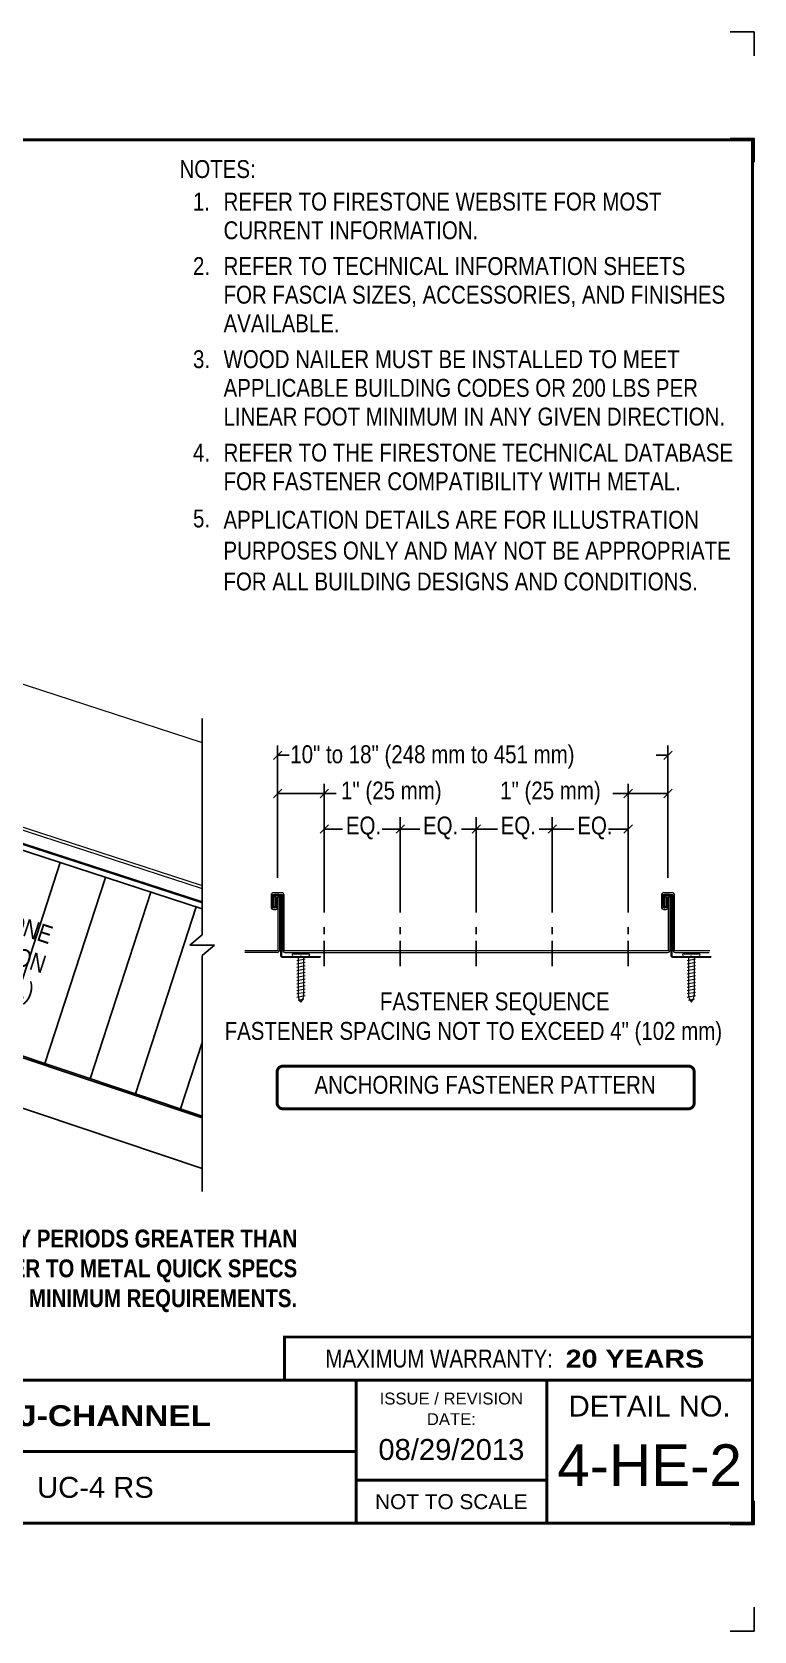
# Model space of a CAD drawing. Header units: inches. Extents: x 0 to 20, y 0 to 16.8.
# Drawn here: x 12.46 to 20.03, y 0 to 16.76 of the extents above; entities that cross this region are included whole.
import ezdxf
from ezdxf.enums import TextEntityAlignment as Align

# ---------------------------------------------------------------- set-up
doc = ezdxf.new("R2010")
doc.units = ezdxf.units.IN
doc.header["$MEASUREMENT"] = 0
doc.linetypes.add('HIDDEN', pattern=[0.375, 0.25, -0.125])
doc.layers.get('0').update_dxf_attribs({"linetype": 'CONTINUOUS'})
doc.layers.get('DEFPOINTS').update_dxf_attribs({"linetype": 'CONTINUOUS'})
doc.layers.add('FSBP-ACCESSORY-FIRESTONE', color=7, linetype='CONTINUOUS', lineweight=9)
doc.layers.add('FSBP-TRIMS', color=7, linetype='CONTINUOUS', lineweight=9)
for name, color, linetype in [('FSBP-ANNO-NOTE', 7, 'CONTINUOUS'), ('FSBP-INSULATION', 7, 'CONTINUOUS'), ('FSBP-MEMBRANE', 7, 'CONTINUOUS'), ('FSBP-SUBSTRATE-GENERIC', 9, 'CONTINUOUS'), ('FSBP-TTLB', 7, 'CONTINUOUS'), ('FSBP-TTLB-BORDER', 7, 'CONTINUOUS'), ('FSBP-TTLB-TEXT', 7, 'CONTINUOUS')]:
    doc.layers.add(name, color=color, linetype=linetype)
doc.styles.add('ARIAL', font='arial.ttf')
doc.styles.add('ARIAL_BOLD', font='')
doc.styles.add('ARIAL_NAR', font='ARIALN.TTF')
doc.styles.add('FSBP_ARIAL_NAR', font='ARIALN.TTF')
doc.styles.get('ARIAL_BOLD').set_extended_font_data('Arial Black')

# ---------------------------------------------------------------- blocks, each defined once
blk = doc.blocks.new('A$C486F1324')
at = {"layer": 'DEFPOINTS', "linetype": 'Continuous', "ltscale": 1.75}
for points in [[(20.031, 16.512), (20.031, 16.762), (19.781, 16.762)], [(20.031, 0.25), (20.031, 0), (19.781, 0)]]:
    blk.add_lwpolyline(points, dxfattribs=at)
at = {"layer": 'DEFPOINTS', "color": 1}
for points in [[(20.031, 15.396), (20.031, 15.646), (19.781, 15.646)], [(20.031, 1.365), (20.031, 1.115), (19.781, 1.115)]]:
    blk.add_lwpolyline(points, dxfattribs=at)
at = {"layer": 'FSBP-TTLB', "const_width": 0.0312}
blk.add_lwpolyline([(15.106, 2.631), (20.016, 2.631), (20.016, 3.082), (15.106, 3.082)], close=True, dxfattribs=at)
for points in [[(0.016, 2.631), (0.016, 1.131), (20.016, 1.131), (20.016, 2.631), (0.016, 2.631)], [(15.856, 2.631), (15.856, 1.131)], [(17.857, 2.631), (17.857, 1.131)], [(20.016, 2.631), (20.016, 1.131)], [(4.841, 1.881), (15.856, 1.881)], [(15.856, 1.582), (17.857, 1.582)]]:
    blk.add_lwpolyline(points, dxfattribs=at)
at = {"layer": 'FSBP-TTLB-BORDER', "const_width": 0.0312}
blk.add_lwpolyline([(20.016, 2.631), (20.016, 15.631), (0.016, 15.631), (0.016, 2.631)], dxfattribs=at)
at = {"layer": 'FSBP-TTLB-TEXT', "style": 'ARIAL_NAR'}
blk.add_text('MAXIMUM WARRANTY:', height=0.1875, dxfattribs=at).set_placement((17.921, 2.856), align=Align.MIDDLE_RIGHT)
at = {"layer": 'FSBP-TTLB-TEXT', "style": 'ARIAL'}
for s, height, p in [('ISSUE / REVISION', 0.125, (16.856, 2.437)), ('DETAIL NO.', 0.2188, (18.936, 2.358)), ('DATE:', 0.125, (16.856, 2.221)), ('NOT TO SCALE', 0.15625, (16.856, 1.356))]:
    blk.add_text(s, height=height, dxfattribs=at).set_placement(p, align=Align.MIDDLE_CENTER)
at = {"layer": 'FSBP-TTLB-TEXT'}
for tag, height, style, p in [('MAXIMUM_WARRANTY', 0.188, 'ARIAL_BOLD', (18.055, 2.855)), ('ACCPT_SYSTEMS', 0.219, 'ARIAL', (12.51, 1.506))]:
    blk.add_attdef(tag, text='', height=height, dxfattribs=dict(at, style=style)).set_placement(p, align=Align.MIDDLE_LEFT)
for tag, height, style, p in [('DETAIL_DESCP_LINE_1', 0.219, 'ARIAL_BOLD', (10.347, 2.257)), ('ISSUE_REV_DATE', 0.219, 'ARIAL', (16.856, 1.903)), ('DETAIL_NUMBER', 0.438, 'ARIAL', (18.935, 1.738))]:
    blk.add_attdef(tag, text='', height=height, dxfattribs=dict(at, style=style)).set_placement(p, align=Align.MIDDLE_CENTER)

msp = doc.modelspace()

# ---------------------------------------------------------------- hatches: boundary and pattern name
at = {"layer": 'FSBP-ACCESSORY-FIRESTONE'}
for points in [[(15.065, 7.077, 0.414214), (15.08, 7.062), (15.117, 7.062), (15.117, 7.072), (15.075, 7.072), (15.075, 7.14), (15.065, 7.14)], [(19.16, 7.077, 0.414214), (19.175, 7.062), (19.212, 7.062), (19.212, 7.072), (19.17, 7.072), (19.17, 7.14), (19.16, 7.14)]]:
    msp.add_hatch(color=256, dxfattribs=at).paths.add_polyline_path(points)
at = {"layer": 'FSBP-INSULATION'}
h = msp.add_hatch(dxfattribs=at)
h.set_pattern_fill('ANSI31', color=256, scale=4, angle=27, style=0)
h.set_pattern_definition([(72, (0.14535, 0), (-0.475528, 0.154508), [])])
h.paths.add_polyline_path([(7.387, 9.09), (7.42, 9.096), (7.427, 9.119), (7.402, 9.135), (7.435, 9.141), (7.442, 9.164), (7.417, 9.18), (7.449, 9.186), (7.457, 9.209), (7.431, 9.225), (7.466, 9.232), (7.474, 9.256), (7.448, 9.272), (7.482, 9.278), (7.489, 9.301), (7.463, 9.317), (7.496, 9.323), (7.503, 9.346), (7.478, 9.362), (7.512, 9.369), (7.519, 9.391), (7.493, 9.407), (7.527, 9.413), (7.534, 9.436), (7.509, 9.452), (7.541, 9.458), (7.549, 9.481), (7.523, 9.497), (7.557, 9.504), (7.564, 9.526), (7.539, 9.542), (7.572, 9.549), (7.579, 9.571), (7.553, 9.587), (7.586, 9.594), (7.594, 9.616), (7.568, 9.633), (7.601, 9.639), (7.608, 9.661), (7.583, 9.678), (7.615, 9.684), (7.623, 9.706), (7.597, 9.723), (7.61, 9.725), (6.493, 10.088), (6.493, 9.562), (6.493, 7.981), (6.995, 7.814), (6.998, 7.826), (6.973, 7.842), (7.006, 7.848), (7.013, 7.871), (6.987, 7.887), (7.02, 7.893), (7.028, 7.916), (7.002, 7.932), (7.035, 7.938), (7.042, 7.961), (7.017, 7.977), (7.05, 7.983), (7.057, 8.006), (7.031, 8.022), (7.064, 8.028), (7.071, 8.051), (7.046, 8.067), (7.079, 8.073), (7.086, 8.096), (7.061, 8.112), (7.093, 8.118), (7.101, 8.141), (7.075, 8.157), (7.109, 8.164), (7.115, 8.184), (7.09, 8.201), (7.123, 8.207), (7.13, 8.229), (7.104, 8.246), (7.137, 8.252), (7.145, 8.274), (7.119, 8.291), (7.153, 8.297), (7.16, 8.319), (7.135, 8.336), (7.168, 8.342), (7.175, 8.364), (7.15, 8.381), (7.182, 8.387), (7.19, 8.409), (7.164, 8.426), (7.197, 8.432), (7.204, 8.454), (7.179, 8.471), (7.213, 8.477), (7.221, 8.499), (7.195, 8.515), (7.228, 8.522), (7.236, 8.544), (7.21, 8.56), (7.243, 8.567), (7.25, 8.589), (7.225, 8.605), (7.258, 8.612), (7.265, 8.634), (7.239, 8.65), (7.272, 8.657), (7.28, 8.679), (7.254, 8.695), (7.287, 8.702), (7.294, 8.724), (7.269, 8.741), (7.304, 8.747), (7.308, 8.761), (7.283, 8.778), (7.316, 8.784), (7.323, 8.805), (7.297, 8.821), (7.33, 8.827), (7.337, 8.85), (7.312, 8.866), (7.345, 8.872), (7.352, 8.895), (7.327, 8.911), (7.361, 8.918), (7.368, 8.94), (7.342, 8.956), (7.375, 8.962), (7.383, 8.985), (7.357, 9.001), (7.391, 9.007), (7.398, 9.029), (7.372, 9.045), (7.406, 9.051), (7.413, 9.074)])
h.paths.add_polyline_path([(7.446, 8.749), (7.411, 8.743), (7.406, 8.728), (7.432, 8.712), (7.399, 8.706), (7.392, 8.683), (7.417, 8.667), (7.385, 8.661), (7.377, 8.638), (7.403, 8.622), (7.37, 8.616), (7.363, 8.593), (7.388, 8.577), (7.355, 8.571), (7.348, 8.548), (7.373, 8.532), (7.34, 8.526), (7.333, 8.503), (7.358, 8.487), (7.324, 8.48), (7.317, 8.459), (7.342, 8.442), (7.309, 8.436), (7.302, 8.414), (7.327, 8.397), (7.295, 8.391), (7.287, 8.369), (7.313, 8.352), (7.28, 8.346), (7.273, 8.324), (7.298, 8.307), (7.264, 8.301), (7.257, 8.279), (7.282, 8.262), (7.25, 8.256), (7.242, 8.234), (7.268, 8.217), (7.235, 8.211), (7.228, 8.189), (7.253, 8.172), (7.22, 8.166), (7.213, 8.145), (7.239, 8.129), (7.206, 8.123), (7.198, 8.1), (7.224, 8.084), (7.191, 8.078), (7.184, 8.055), (7.209, 8.039), (7.176, 8.033), (7.169, 8.01), (7.195, 7.994), (7.162, 7.988), (7.155, 7.965), (7.18, 7.949), (7.147, 7.943), (7.14, 7.92), (7.165, 7.904), (7.133, 7.897), (7.125, 7.875), (7.151, 7.859), (7.118, 7.852), (7.111, 7.83), (7.136, 7.814), (7.103, 7.807), (7.096, 7.785), (7.111, 7.775), (9.337, 7.033), (9.341, 7.046), (9.315, 7.062), (9.348, 7.068), (9.356, 7.091), (9.33, 7.107), (9.363, 7.114), (9.37, 7.136), (9.345, 7.152), (9.378, 7.159), (9.385, 7.181), (9.359, 7.197), (9.392, 7.204), (9.399, 7.226), (9.374, 7.242), (9.407, 7.249), (9.414, 7.27), (9.389, 7.286), (9.421, 7.292), (9.429, 7.315), (9.403, 7.331), (9.436, 7.337), (9.443, 7.36), (9.418, 7.376), (9.452, 7.382), (9.459, 7.404), (9.434, 7.421), (9.466, 7.427), (9.474, 7.449), (9.448, 7.466), (9.481, 7.472), (9.488, 7.494), (9.463, 7.511), (9.496, 7.517), (9.503, 7.54), (9.478, 7.556), (9.512, 7.562), (9.519, 7.584), (9.494, 7.601), (9.527, 7.607), (9.534, 7.629), (9.509, 7.646), (9.542, 7.652), (9.549, 7.674), (9.524, 7.691), (9.556, 7.697), (9.564, 7.719), (9.538, 7.736), (9.571, 7.742), (9.578, 7.764), (9.553, 7.781), (9.586, 7.787), (9.593, 7.809), (9.567, 7.826), (9.602, 7.832), (9.607, 7.846), (9.582, 7.863), (9.615, 7.869), (9.622, 7.89), (9.596, 7.906), (9.629, 7.912), (9.636, 7.935), (9.611, 7.951), (9.644, 7.957), (9.651, 7.98), (9.625, 7.996), (9.66, 8.003), (9.667, 8.025), (9.641, 8.041), (9.674, 8.047), (9.681, 8.07), (9.656, 8.086), (9.69, 8.092), (9.697, 8.114), (9.671, 8.13), (9.704, 8.136), (9.712, 8.159), (9.686, 8.175), (9.719, 8.181), (9.726, 8.204), (9.701, 8.22), (9.733, 8.226), (9.741, 8.249), (9.715, 8.265), (9.748, 8.271), (9.755, 8.294), (9.73, 8.31), (9.765, 8.317), (9.773, 8.341), (9.747, 8.357), (9.78, 8.364), (9.788, 8.386), (9.762, 8.402), (9.795, 8.409), (9.802, 8.431), (9.777, 8.447), (9.81, 8.454), (9.818, 8.476), (9.792, 8.492), (9.825, 8.499), (9.833, 8.521), (9.807, 8.537), (9.84, 8.544), (9.847, 8.566), (9.822, 8.582), (9.856, 8.589), (9.863, 8.611), (9.837, 8.628), (9.87, 8.634), (9.878, 8.656), (9.852, 8.673), (9.885, 8.679), (9.892, 8.701), (9.867, 8.718), (9.9, 8.724), (9.907, 8.746), (9.881, 8.763), (9.914, 8.769), (9.922, 8.791), (9.896, 8.808), (9.929, 8.814), (9.936, 8.836), (9.911, 8.853), (9.943, 8.859), (9.931, 8.879), (9.958, 8.962), (7.727, 9.687), (7.72, 9.665), (7.746, 9.649), (7.713, 9.643), (7.706, 9.62), (7.731, 9.604), (7.698, 9.598), (7.691, 9.575), (7.717, 9.559), (7.684, 9.553), (7.677, 9.53), (7.702, 9.514), (7.668, 9.508), (7.661, 9.485), (7.686, 9.469), (7.654, 9.463), (7.646, 9.44), (7.672, 9.424), (7.639, 9.418), (7.631, 9.395), (7.657, 9.379), (7.623, 9.372), (7.616, 9.35), (7.641, 9.334), (7.608, 9.328), (7.601, 9.305), (7.627, 9.289), (7.593, 9.282), (7.586, 9.26), (7.612, 9.244), (7.577, 9.237), (7.569, 9.213), (7.594, 9.197), (7.562, 9.19), (7.554, 9.168), (7.58, 9.152), (7.547, 9.145), (7.54, 9.123), (7.565, 9.107), (7.532, 9.1), (7.525, 9.078), (7.551, 9.061), (7.517, 9.055), (7.51, 9.033), (7.536, 9.017), (7.502, 9.01), (7.495, 8.989), (7.52, 8.973), (7.488, 8.966), (7.48, 8.944), (7.506, 8.928), (7.472, 8.921), (7.464, 8.899), (7.49, 8.883), (7.457, 8.876), (7.45, 8.854), (7.475, 8.838), (7.442, 8.831), (7.435, 8.809), (7.461, 8.793), (7.427, 8.786), (7.421, 8.766)])
h.paths.add_polyline_path([(9.789, 7.968), (9.756, 7.962), (9.748, 7.939), (9.774, 7.923), (9.741, 7.917), (9.734, 7.894), (9.759, 7.878), (9.726, 7.872), (9.719, 7.851), (9.745, 7.834), (9.71, 7.828), (9.705, 7.814), (9.731, 7.797), (9.698, 7.791), (9.691, 7.769), (9.716, 7.752), (9.683, 7.746), (9.676, 7.724), (9.701, 7.707), (9.669, 7.701), (9.661, 7.679), (9.687, 7.662), (9.654, 7.656), (9.647, 7.633), (9.672, 7.617), (9.639, 7.611), (9.632, 7.589), (9.657, 7.572), (9.622, 7.566), (9.615, 7.544), (9.641, 7.527), (9.608, 7.521), (9.601, 7.499), (9.626, 7.482), (9.593, 7.476), (9.586, 7.454), (9.612, 7.437), (9.579, 7.431), (9.571, 7.409), (9.597, 7.392), (9.563, 7.386), (9.556, 7.364), (9.581, 7.348), (9.548, 7.341), (9.541, 7.319), (9.566, 7.302), (9.534, 7.296), (9.526, 7.274), (9.552, 7.257), (9.519, 7.251), (9.512, 7.23), (9.537, 7.214), (9.504, 7.208), (9.497, 7.185), (9.523, 7.169), (9.49, 7.163), (9.483, 7.14), (9.508, 7.124), (9.475, 7.118), (9.468, 7.095), (9.493, 7.079), (9.461, 7.073), (9.453, 7.05), (9.479, 7.034), (9.446, 7.028), (9.439, 7.005), (9.458, 6.993), (14.242, 5.398), (14.242, 7.081), (14.372, 7.189), (14.112, 7.189), (14.242, 7.296), (14.242, 7.57), (10.092, 8.919), (10.064, 8.831), (10.074, 8.824), (10.041, 8.818), (10.034, 8.796), (10.059, 8.779), (10.026, 8.773), (10.019, 8.751), (10.045, 8.734), (10.012, 8.728), (10.005, 8.706), (10.03, 8.689), (9.997, 8.683), (9.99, 8.661), (10.015, 8.644), (9.983, 8.638), (9.975, 8.616), (10.001, 8.599), (9.967, 8.593), (9.96, 8.57), (9.985, 8.554), (9.952, 8.548), (9.945, 8.525), (9.971, 8.509), (9.937, 8.503), (9.93, 8.48), (9.955, 8.464), (9.922, 8.458), (9.915, 8.435), (9.94, 8.419), (9.907, 8.413), (9.9, 8.39), (9.925, 8.374), (9.892, 8.368), (9.885, 8.345), (9.91, 8.329), (9.876, 8.322), (9.868, 8.298), (9.893, 8.282), (9.86, 8.276), (9.853, 8.253), (9.879, 8.237), (9.846, 8.231), (9.838, 8.208), (9.864, 8.192), (9.831, 8.186), (9.824, 8.163), (9.849, 8.147), (9.816, 8.14), (9.809, 8.118), (9.834, 8.102), (9.801, 8.095), (9.794, 8.074), (9.819, 8.058), (9.786, 8.052), (9.779, 8.029), (9.804, 8.013), (9.77, 8.006), (9.763, 7.984)])
h.paths.add_polyline_path([(11.481, 7.819), (12.759, 7.404), (12.459, 6.48), (11.181, 6.895)], flags=24)

# ---------------------------------------------------------------- linework, layer by layer
at = {"layer": 'FSBP-ACCESSORY-FIRESTONE'}
for p, q in [((14.964, 7.714), (14.964, 7.589)), ((14.981, 7.581), (14.981, 7.722)), ((14.981, 7.722), (15.085, 7.722)), ((15.076, 7.739), (14.989, 7.739)), ((15.055, 7.712), (14.991, 7.712)), ((14.991, 7.712), (14.991, 7.59)), ((15.05, 7.722), (14.996, 7.722)), ((15.055, 7.145), (15.055, 7.712)), ((15.075, 7.712), (15.064, 7.712)), ((15.075, 7.145), (15.075, 7.712)), ((15.085, 7.722), (15.085, 7.139)), ((15.101, 7.131), (15.101, 7.714)), ((19.06, 7.714), (19.06, 7.589)), ((19.076, 7.722), (19.18, 7.722)), ((19.076, 7.581), (19.076, 7.722)), ((19.172, 7.739), (19.085, 7.739)), ((19.15, 7.712), (19.086, 7.712)), ((19.086, 7.712), (19.086, 7.59)), ((19.145, 7.722), (19.091, 7.722)), ((19.15, 7.145), (19.15, 7.712)), ((19.17, 7.712), (19.159, 7.712)), ((19.17, 7.145), (19.17, 7.712)), ((19.18, 7.722), (19.18, 7.139)), ((19.197, 7.131), (19.197, 7.714)), ((14.981, 7.707), (14.981, 7.596)), ((15.021, 7.581), (14.981, 7.581)), ((14.989, 7.564), (15.013, 7.564)), ((15.011, 7.595), (14.991, 7.59)), ((14.995, 7.684), (14.995, 7.595)), ((14.995, 7.595), (15.011, 7.595)), ((15.01, 7.585), (15, 7.582)), ((15.038, 7.692), (15.011, 7.692)), ((15.011, 7.692), (15.011, 7.595)), ((15.011, 7.666), (15.021, 7.666)), ((15.011, 7.666), (15.011, 7.595)), ((15.03, 7.709), (15.02, 7.709)), ((15.038, 7.68), (15.021, 7.68)), ((15.021, 7.68), (15.021, 7.581)), ((15.021, 7.666), (15.021, 7.599)), ((15.038, 7.131), (15.038, 7.692)), ((15.038, 7.589), (15.038, 7.68)), ((15.055, 7.139), (15.055, 7.684)), ((15.065, 7.145), (15.065, 7.707)), ((15.085, 7.145), (15.085, 7.707)), ((19.076, 7.707), (19.076, 7.596)), ((19.117, 7.581), (19.076, 7.581)), ((19.085, 7.564), (19.108, 7.564)), ((19.107, 7.595), (19.086, 7.59)), ((19.09, 7.684), (19.09, 7.595)), ((19.09, 7.595), (19.107, 7.595)), ((19.105, 7.585), (19.095, 7.582)), ((19.133, 7.692), (19.107, 7.692)), ((19.107, 7.692), (19.107, 7.595)), ((19.107, 7.666), (19.117, 7.666)), ((19.107, 7.666), (19.107, 7.595)), ((19.125, 7.709), (19.115, 7.709)), ((19.133, 7.68), (19.117, 7.68)), ((19.117, 7.68), (19.117, 7.581)), ((19.117, 7.666), (19.117, 7.599)), ((19.133, 7.131), (19.133, 7.692)), ((19.133, 7.589), (19.133, 7.68)), ((19.15, 7.139), (19.15, 7.684)), ((19.16, 7.145), (19.16, 7.707)), ((19.18, 7.145), (19.18, 7.707)), ((15.065, 7.349), (15.065, 7.077)), ((15.065, 7.349), (15.075, 7.349)), ((15.075, 7.349), (15.075, 7.072)), ((19.16, 7.349), (19.16, 7.077)), ((19.16, 7.349), (19.17, 7.349)), ((19.17, 7.349), (19.17, 7.072)), ((15.038, 7.131), (14.691, 7.131)), ((15.03, 7.114), (14.691, 7.114)), ((15.065, 7.14), (15.075, 7.14)), ((15.075, 7.072), (15.481, 7.072)), ((15.08, 7.062), (15.481, 7.062)), ((19.133, 7.131), (15.101, 7.131)), ((15.11, 7.114), (19.125, 7.114)), ((15.117, 7.072), (15.117, 7.062)), ((15.204, 7.1), (15.352, 7.1)), ((15.204, 7.072), (15.352, 7.072)), ((15.234, 7.063), (15.282, 7.072)), ((15.234, 7.028), (15.322, 7.045)), ((15.249, 7.072), (15.249, 6.652)), ((15.306, 7.072), (15.306, 6.652)), ((15.481, 7.072), (15.481, 7.062)), ((19.16, 7.14), (19.17, 7.14)), ((19.17, 7.072), (19.577, 7.072)), ((19.175, 7.062), (19.577, 7.062)), ((19.567, 7.131), (19.197, 7.131)), ((19.205, 7.114), (19.559, 7.114)), ((19.212, 7.072), (19.212, 7.062)), ((19.299, 7.1), (19.447, 7.1)), ((19.299, 7.072), (19.447, 7.072)), ((19.329, 7.063), (19.377, 7.072)), ((19.329, 7.028), (19.417, 7.045)), ((19.345, 7.072), (19.345, 6.652)), ((19.402, 7.072), (19.402, 6.652)), ((19.577, 7.072), (19.577, 7.062)), ((15.234, 6.993), (15.322, 7.01)), ((15.234, 6.958), (15.322, 6.976)), ((15.234, 6.924), (15.322, 6.941)), ((15.234, 6.889), (15.322, 6.906)), ((19.329, 6.993), (19.417, 7.01)), ((19.329, 6.958), (19.417, 6.976)), ((19.329, 6.924), (19.417, 6.941)), ((19.329, 6.889), (19.417, 6.906)), ((15.234, 6.854), (15.322, 6.872)), ((15.234, 6.82), (15.322, 6.837)), ((15.234, 6.785), (15.322, 6.802)), ((15.234, 6.75), (15.322, 6.767)), ((15.234, 6.715), (15.322, 6.733)), ((19.329, 6.854), (19.417, 6.872)), ((19.329, 6.82), (19.417, 6.837)), ((19.329, 6.785), (19.417, 6.802)), ((19.329, 6.75), (19.417, 6.767)), ((19.329, 6.715), (19.417, 6.733)), ((15.234, 6.681), (15.322, 6.698)), ((15.234, 6.646), (15.322, 6.663)), ((15.248, 6.614), (15.31, 6.626)), ((19.329, 6.681), (19.417, 6.698)), ((19.329, 6.646), (19.417, 6.663)), ((19.344, 6.614), (19.406, 6.626))]:
    msp.add_line(p, q, dxfattribs=at)
for centre in [(15.278, 7.072), (19.373, 7.072)]:
    msp.add_circle(centre, 0.00451, dxfattribs=at)
for centre, radius, start, end in [((14.989, 7.714), 0.025, 90, 180), ((14.996, 7.707), 0.015, 90, 180), ((15.05, 7.707), 0.015, 0, 90), ((15.07, 7.707), 0.015, 0, 90), ((15.076, 7.714), 0.025, 0, 90), ((19.085, 7.714), 0.025, 90, 180), ((19.091, 7.707), 0.015, 90, 180), ((19.145, 7.707), 0.015, 0, 90), ((19.165, 7.707), 0.015, 0, 90), ((19.172, 7.714), 0.025, 0, 90), ((14.989, 7.589), 0.025, 180, 270), ((14.996, 7.596), 0.015, 180, 285), ((15.02, 7.684), 0.025, 90, 180), ((15.006, 7.599), 0.015, 285, 0), ((15.013, 7.589), 0.025, 270, 360), ((15.03, 7.684), 0.025, 0, 90), ((19.085, 7.589), 0.025, 180, 270), ((19.091, 7.596), 0.015, 180, 285), ((19.115, 7.684), 0.025, 90, 180), ((19.102, 7.599), 0.015, 285, 0), ((19.108, 7.589), 0.025, 270, 360), ((19.125, 7.684), 0.025, 0, 90), ((15.03, 7.139), 0.025, 270, 0), ((15.07, 7.145), 0.015, 180, 0), ((15.07, 7.145), 0.005, 180, 0), ((15.08, 7.077), 0.015, 180, 270), ((15.11, 7.139), 0.025, 180, 270), ((15.201, 7.086), 0.0144, 79.4579, 280.5421), ((15.355, 7.086), 0.0144, 259.4579, 100.5421), ((19.125, 7.139), 0.025, 270, 0), ((19.165, 7.145), 0.015, 180, 0), ((19.165, 7.145), 0.005, 180, 0), ((19.175, 7.077), 0.015, 180, 270), ((19.205, 7.139), 0.025, 180, 270), ((19.296, 7.086), 0.0144, 79.4579, 280.5421), ((19.45, 7.086), 0.0144, 259.4579, 100.5421), ((15.349, 6.661), 0.1, 174.9405, 224.6072), ((15.206, 6.661), 0.1, 315.3928, 5.0595), ((19.445, 6.661), 0.1, 174.9405, 224.6072), ((19.302, 6.661), 0.1, 315.3928, 5.0595)]:
    msp.add_arc(centre, radius, start, end, dxfattribs=at)
at = {"layer": 'FSBP-ANNO-NOTE'}
for p, q in [((14.989, 9.135), (15.077, 9.224)), ((15.033, 7.973), (15.033, 9.284)), ((19.084, 9.135), (19.172, 9.224)), ((19.128, 7.973), (19.128, 9.284)), ((15.155, 9.18), (15.033, 9.18)), ((19.128, 9.18), (19.006, 9.18)), ((14.989, 8.735), (15.077, 8.824)), ((15.033, 8.78), (15.648, 8.78)), ((15.479, 8.735), (15.567, 8.824)), ((15.523, 7.533), (15.523, 8.881)), ((19.128, 8.78), (18.55, 8.78)), ((18.667, 8.735), (18.755, 8.824)), ((18.711, 7.533), (18.711, 8.881)), ((19.084, 8.735), (19.172, 8.824)), ((15.033, 7.895), (15.033, 8.508)), ((15.479, 8.363), (15.567, 8.451)), ((15.523, 8.407), (15.715, 8.407)), ((16.129, 8.407), (16.32, 8.407)), ((16.276, 8.363), (16.364, 8.451)), ((16.32, 7.533), (16.32, 8.532)), ((16.524, 8.407), (16.32, 8.407)), ((16.961, 8.407), (17.339, 8.407)), ((17.073, 8.363), (17.161, 8.451)), ((17.117, 7.533), (17.117, 8.532)), ((17.117, 7.533), (17.117, 8.532)), ((17.776, 8.407), (18.142, 8.407)), ((17.87, 8.363), (17.958, 8.451)), ((17.914, 7.533), (17.914, 8.532)), ((18.503, 8.407), (18.711, 8.407)), ((18.667, 8.363), (18.755, 8.451)), ((18.711, 7.533), (18.711, 8.532)), ((19.128, 7.895), (19.128, 8.507)), ((15.523, 7.303), (15.523, 7.377)), ((16.32, 7.303), (16.32, 7.377)), ((17.117, 7.303), (17.117, 7.377)), ((17.914, 7.303), (17.914, 7.377)), ((18.711, 7.303), (18.711, 7.377)), ((15.523, 6.968), (15.523, 7.236)), ((16.32, 6.968), (16.32, 7.236)), ((17.117, 6.968), (17.117, 7.236)), ((17.914, 6.968), (17.914, 7.236)), ((18.711, 6.968), (18.711, 7.236))]:
    msp.add_line(p, q, dxfattribs=at)
at = {"layer": 'FSBP-ANNO-NOTE', "const_width": 0.0312}
for points in [[(18.508, 5.474), (15.09, 5.474, -0.414214), (15.028, 5.536), (15.028, 5.859, -0.414214), (15.09, 5.922)], [(18.508, 5.922), (19.342, 5.922, -0.414214), (19.404, 5.859), (19.404, 5.536, -0.414214), (19.342, 5.474), (18.508, 5.474)]]:
    msp.add_lwpolyline(points, format="xyb", dxfattribs=at)
msp.add_lwpolyline([(15.09, 5.922), (18.508, 5.922)], dxfattribs=at)
at = {"layer": 'FSBP-INSULATION'}
for p, q in [((14.242, 7.57), (10.092, 8.919)), ((9.458, 6.993), (14.242, 5.398))]:
    msp.add_line(p, q, dxfattribs=at)
at = {"layer": 'FSBP-MEMBRANE', "linetype": 'HIDDEN', "const_width": 0.025}
msp.add_lwpolyline([(14.242, 7.639), (10.112, 8.981)], dxfattribs=at)
at = {"layer": 'FSBP-SUBSTRATE-GENERIC'}
for p, q in [((14.242, 9.564), (14.242, 7.296)), ((6.493, 7.443), (14.242, 4.85)), ((14.242, 7.296), (14.112, 7.189)), ((14.112, 7.189), (14.372, 7.189)), ((14.372, 7.189), (14.242, 7.081)), ((14.242, 7.081), (14.242, 4.608)), ((9.44, 6.984), (14.242, 5.378))]:
    msp.add_line(p, q, dxfattribs=at)
at = {"layer": 'FSBP-TRIMS'}
for p, q in [((8.692, 11.118), (14.242, 9.314)), ((7.816, 9.902), (14.242, 7.814)), ((7.807, 9.874), (14.242, 7.783))]:
    msp.add_line(p, q, dxfattribs=at)

# ---------------------------------------------------------------- block references
msp.add_blockref('A$C486F1324', (0, 0)).add_auto_attribs({'MAXIMUM_WARRANTY': '20 YEARS', 'DETAIL_NUMBER': '4-HE-2', 'ISSUE_REV_DATE': '08/29/2013', 'ACCPT_SYSTEMS': 'UC-4 RS', 'DETAIL_DESCP_LINE_1': 'FIXED HIGH EAVE WITH MODIFIED J-CHANNEL'})

# ---------------------------------------------------------------- texts
at = {"layer": 'FSBP-ANNO-NOTE', "style": 'FSBP_ARIAL_NAR'}
for s, p in [('NOTES:', (14.004, 15.325)), ('REFER TO FIRESTONE WEBSITE FOR MOST', (14.466, 14.984)), ('CURRENT INFORMATION.', (14.466, 14.683)), ('REFER TO TECHNICAL INFORMATION SHEETS', (14.466, 14.308)), ('FOR FASCIA SIZES, ACCESSORIES, AND FINISHES', (14.466, 14.008)), ('AVAILABLE.', (14.466, 13.707)), ('WOOD NAILER MUST BE INSTALLED TO MEET', (14.466, 13.332)), ('APPLICABLE BUILDING CODES OR 200 LBS PER', (14.466, 13.031)), ('LINEAR FOOT MINIMUM IN ANY GIVEN DIRECTION.', (14.466, 12.73)), ('REFER TO THE FIRESTONE TECHNICAL DATABASE', (14.466, 12.353)), ('FOR FASTENER COMPATIBILITY WITH METAL.', (14.466, 12.052))]:
    msp.add_text(s, height=0.1875, dxfattribs=at).set_placement(p, align=Align.MIDDLE_LEFT)
for s, p in [('1.', (14.234, 14.984)), ('2.', (14.235, 14.308)), ('3.', (14.235, 13.332)), ('4.', (14.235, 12.353)), ('5.', (14.235, 11.662))]:
    msp.add_text(s, height=0.1875, dxfattribs=at).set_placement(p, align=Align.MIDDLE_CENTER)
for s, p in [('10" to 18" (248 mm to 451 mm)', (15.166, 9.097)), ('1" (25 mm)', (15.699, 8.717)), ('1" (25 mm)', (17.368, 8.717)), ('EQ.', (15.749, 8.35)), ('EQ.', (16.558, 8.35)), ('EQ.', (17.373, 8.35)), ('EQ.', (18.177, 8.35)), ('FASTENER SEQUENCE', (16.106, 6.506)), ('FASTENER SPACING NOT TO EXCEED 4" (102 mm)', (14.477, 6.197)), ('ANCHORING FASTENER PATTERN', (15.42, 5.632))]:
    msp.add_text(s, height=0.1875, dxfattribs=at).set_placement(p)
at = {"layer": 'FSBP-ANNO-NOTE', "insert": (12.106, 7.567), "char_height": 0.1875, "width": 1.2672, "attachment_point": 2, "rotation": 342, "style": 'FSBP_ARIAL_NAR'}
msp.add_mtext('FIRESTONE INSULATION (OPTIONAL)', dxfattribs=at)
at = {"layer": 'FSBP-ANNO-NOTE', "insert": (15.239, 4.208), "char_height": 0.1875, "attachment_point": 3, "style": 'FSBP_ARIAL_NAR'}
msp.add_mtext('{\\fArial Narrow|b1|i0|c0|p34;FOR WARRANTY PERIODS GREATER THAN\\P20 YEARS REFER TO METAL QUICK SPECS\\PFOR MINIMUM REQUIREMENTS.}', dxfattribs=at)
at = {"layer": 'FSBP-TRIMS', "style": 'FSBP_ARIAL_NAR'}
for s, p in [('APPLICATION DETAILS ARE FOR ILLUSTRATION', (14.465, 11.555)), ('PURPOSES ONLY AND MAY NOT BE APPROPRIATE', (14.465, 11.232)), ('FOR ALL BUILDING DESIGNS AND CONDITIONS.', (14.465, 10.908))]:
    msp.add_text(s, height=0.1875, dxfattribs=at).set_placement(p)

doc.saveas('drawing.dxf')
